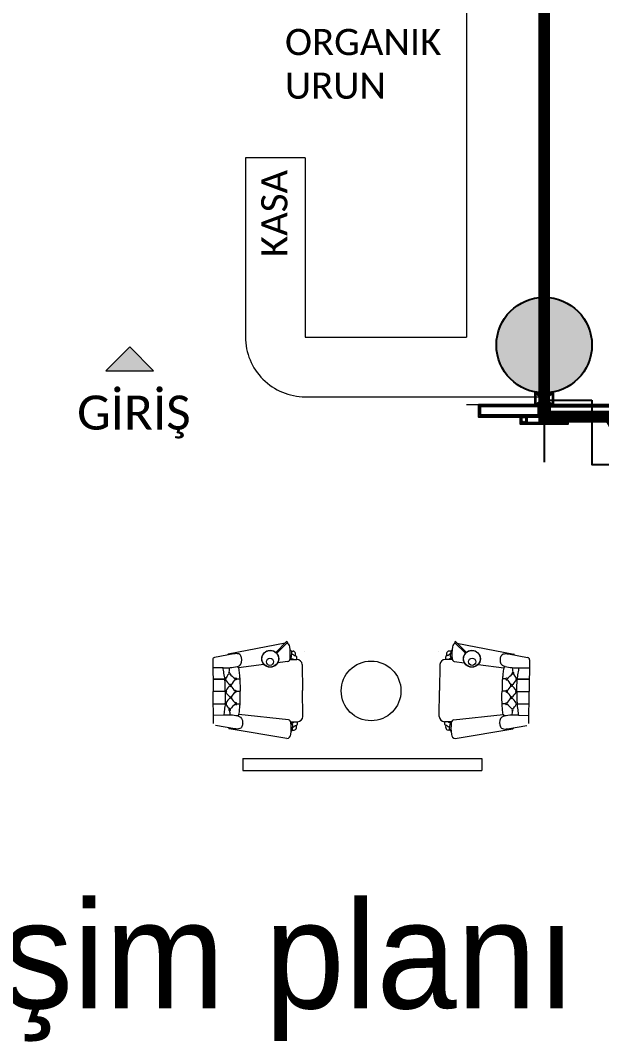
# Model space of a CAD drawing. Header units: centimetres. Extents: x -72470 to -43129, y -18750 to -16337.
# Drawn here: x -61541 to -61055, y -18642 to -17788 of the extents above; entities that cross this region are included whole.
import ezdxf

# ---------------------------------------------------------------- set-up
doc = ezdxf.new("R2010")
doc.units = ezdxf.units.CM
doc.header["$MEASUREMENT"] = 0
for name, pattern in [('CENTERX2', [4, 2.5, -0.5, 0.5, -0.5]), ('DUZ', [0]), ('HIDDEN', [9.525, 6.35, -3.175])]:
    doc.linetypes.add(name, pattern=pattern)
doc.layers.get('0').update_dxf_attribs({"linetype": 'DUZ', "lineweight": 0})
doc.layers.add('11-021_3001-BLOK_B_ZEMIN_KAT$0$2DALANNET', color=1, linetype='Continuous', plot=False)
for name, color, linetype in [('11-021_500-BLOK B-str_zemin_kat$0$2DKOLON', 4, 'Continuous'), ('11-021_500-BLOK B-str_zemin_kat$0$2DTARAMA1', 253, 'Continuous'), ('3XKO_0.10mm', 22, 'Continuous'), ('3XKO_DIMS_20', 6, 'Continuous'), ('3XKO_FINISH', 52, 'Continuous'), ('3XKO_GLASS', 161, 'Continuous'), ('3XKO_GRID', 253, 'CENTERX2'), ('3XKO_HATCH', 253, 'Continuous'), ('3XKO_METAL', 6, 'Continuous'), ('AREA_JLL', 242, 'Continuous')]:
    doc.layers.add(name, color=color, linetype=linetype)
doc.layers.add('TEFRIS', color=30, linetype='Continuous', lineweight=9)
doc.styles.get("Standard").update_dxf_attribs({"font": 'candara.ttf'})
doc.styles.add('TAKSİM', font='GOTHIC.TTF', dxfattribs={"height": 20})

# ---------------------------------------------------------------- blocks, each defined once
blk = doc.blocks.new('alcipanel tavan pr')
at = {"layer": '3XKO_HATCH'}
h = blk.add_hatch(dxfattribs=at)
h.set_pattern_fill('STEEL', color=256, scale=0.001)
h.set_pattern_definition([(45, (-68.773278, -5.1160166), (-0.00224506403, 0.00224506403), []), (45, (-68.773278, -5.114429), (-0.00224506403, 0.00224506403), [])])
h.paths.add_polyline_path([(0.015, -0.04), (0.015, -0.045), (0.02, -0.045), (0.02, -0.005), (-0.02, -0.005), (-0.02, -0.045), (-0.015, -0.045), (-0.015, -0.04), (-0.01, -0.04), (-0.01, -0.05), (-0.025, -0.05), (-0.025, 0), (0.025, 0), (0.025, -0.05), (0.01, -0.05), (0.01, -0.04)])
at = {"layer": '3XKO_METAL'}
blk.add_lwpolyline([(0.015, -0.04), (0.015, -0.045), (0.02, -0.045), (0.02, -0.005), (-0.02, -0.005), (-0.02, -0.045), (-0.015, -0.045), (-0.015, -0.04), (-0.01, -0.04), (-0.01, -0.05), (-0.025, -0.05), (-0.025, 0), (0.025, 0), (0.025, -0.05), (0.01, -0.05), (0.01, -0.04)], close=True, dxfattribs=at)
blk = doc.blocks.new('bazaar cumba')
at = {"layer": '3XKO_HATCH'}
h = blk.add_hatch(dxfattribs=at)
h.set_pattern_fill('DOLMIT', color=256, scale=0.0017, angle=90)
h.set_pattern_definition([(90, (-3.15812, 0.36), (-0.010795, -2e-15), []), (135, (-3.15812, 0.36), (-0.02159, -0.02159), [0.015266, -0.030533])])
h.paths.add_polyline_path([(-3.1881, 0.34), (-3.1881, 0.382), (-3.1681, 0.382), (-3.1681, 0.398), (-3.1881, 0.398), (-3.1881, 0.44), (-3.1281, 0.44), (-3.1281, 0.398), (-3.1481, 0.398), (-3.1481, 0.382), (-3.1281, 0.382), (-3.1281, 0.34)])
h = blk.add_hatch(dxfattribs=at)
h.set_pattern_fill('DOLMIT', color=256, scale=0.0017, angle=90)
h.set_pattern_definition([(90, (-2.19188, 0.36), (-0.010795, -2e-15), []), (135, (-2.19188, 0.36), (-0.02159, -0.02159), [0.015266, -0.030533])])
h.paths.add_polyline_path([(-2.2219, 0.34), (-2.2219, 0.382), (-2.2019, 0.382), (-2.2019, 0.398), (-2.2219, 0.398), (-2.2219, 0.44), (-2.1619, 0.44), (-2.1619, 0.398), (-2.1819, 0.398), (-2.1819, 0.382), (-2.1619, 0.382), (-2.1619, 0.34)])
h = blk.add_hatch(dxfattribs=at)
h.set_pattern_fill('DOLMIT', color=256, scale=0.0017, angle=150)
h.set_pattern_definition([(150, (-3.550718, -0.048038), (-0.0053975, -0.0093487), []), (195, (-3.550718, -0.04804), (0.0079025, -0.0294925), [0.015266, -0.030533])])
h.paths.add_polyline_path([(-3.5334, -0.058), (-3.62, -0.008), (-3.6, 0.0266), (-3.5636, 0.0056), (-3.5736, -0.0117), (-3.5598, -0.0197), (-3.5498, -0.0024), (-3.5134, -0.0234)])
h = blk.add_hatch(dxfattribs=at)
h.set_pattern_fill('DOLMIT', color=256, scale=0.0017, angle=150)
h.set_pattern_definition([(150, (-4.097598, -0.048038), (-0.0053975, -0.009348744), []), (195, (-4.097598, -0.04804), (0.0079025, -0.02949247), [0.01526644, -0.03053287])])
h.paths.add_polyline_path([(-1.8166, -0.058), (-1.73, -0.008), (-1.75, 0.0266), (-1.7864, 0.0056), (-1.7764, -0.0117), (-1.7902, -0.0197), (-1.8002, -0.0024), (-1.8366, -0.0234)])
at = {"layer": '3XKO_0.10mm'}
for points in [[(-3.1881, 0.34), (-3.1881, 0.382), (-3.1681, 0.382), (-3.1681, 0.398), (-3.1881, 0.398), (-3.1881, 0.44), (-3.1281, 0.44), (-3.1281, 0.398), (-3.1481, 0.398), (-3.1481, 0.382), (-3.1281, 0.382), (-3.1281, 0.34)], [(-2.2219, 0.34), (-2.2219, 0.382), (-2.2019, 0.382), (-2.2019, 0.398), (-2.2219, 0.398), (-2.2219, 0.44), (-2.1619, 0.44), (-2.1619, 0.398), (-2.1819, 0.398), (-2.1819, 0.382), (-2.1619, 0.382), (-2.1619, 0.34)], [(-3.5334, -0.058), (-3.62, -0.008), (-3.6, 0.0266), (-3.5636, 0.0056), (-3.5736, -0.0117), (-3.5598, -0.0197), (-3.5498, -0.0024), (-3.5134, -0.0234)], [(-1.8166, -0.058), (-1.73, -0.008), (-1.75, 0.0266), (-1.7864, 0.0056), (-1.7764, -0.0117), (-1.7902, -0.0197), (-1.8002, -0.0024), (-1.8366, -0.0234)]]:
    blk.add_lwpolyline(points, close=True, dxfattribs=at)
at = {"layer": '3XKO_FINISH'}
blk.add_lwpolyline([(-4.15, -0.16), (-3.5923, -0.16), (-3.3613, 0.24, -0.267949), (-3.1881, 0.34), (-2.1619, 0.34, -0.267949), (-1.9887, 0.24), (-1.7577, -0.16), (-1.65, -0.16), (-1.65, -0.06), (-1.7, -0.06), (-1.9021, 0.29, 0.267949), (-2.1619, 0.44), (-3.1881, 0.44, 0.267949), (-3.4479, 0.29), (-3.65, -0.06), (-4.15, -0.06)], format="xyb", dxfattribs=at)
for points in [[(-4.2, 0), (-4, 0), (-4, -0.06), (-4.01, -0.06), (-4.01, -0.01), (-4.2, -0.01)], [(0, -0.01), (-0.19, -0.01), (-0.19, -0.06), (-0.2, -0.06), (-0.2, 0), (0, 0)], [(-4.15, -0.075), (-3.6413, -0.075), (-3.607, -0.0155)], [(-4.15, -0.145), (-3.6009, -0.145), (-3.5464, -0.0505)], [(-1.8036, -0.0505), (-1.7491, -0.145), (-1.665, -0.145), (-1.665, -0.075), (-1.7087, -0.075), (-1.743, -0.0155)], [(-0.05, -0.16), (-0.55, -0.16), (-0.55, -0.06), (-0.05, -0.06)], [(-0.05, -0.145), (-0.535, -0.145), (-0.535, -0.075), (-0.05, -0.075)]]:
    blk.add_lwpolyline(points, dxfattribs=at)
at = {"layer": '3XKO_GLASS', "linetype": 'HIDDEN'}
for p, q in [((0, -0.06), (-4.2, -0.06)), ((0, -0.16), (-4.2, -0.16))]:
    blk.add_line(p, q, dxfattribs=at)
at = {"layer": '3XKO_GLASS'}
for points in [[(-3.5736, -0.0117), (-3.5667, -0.0157), (-3.4046, 0.265, -0.267949), (-3.1881, 0.39), (-3.1681, 0.39), (-3.1681, 0.398), (-3.1881, 0.398, 0.267949), (-3.4116, 0.269)], [(-3.5667, -0.0157), (-3.5598, -0.0197), (-3.3977, 0.261, -0.267949), (-3.1881, 0.382), (-3.1681, 0.382), (-3.1681, 0.39), (-3.1881, 0.39, 0.267949), (-3.4046, 0.265)], [(-1.9454, 0.265), (-1.7833, -0.0157), (-1.7764, -0.0117), (-1.9384, 0.269, 0.267949), (-2.1619, 0.398), (-2.1819, 0.398), (-2.1819, 0.39), (-2.1619, 0.39, -0.267949)], [(-1.9523, 0.261), (-1.7902, -0.0197), (-1.7833, -0.0157), (-1.9454, 0.265, 0.267949), (-2.1619, 0.39), (-2.1819, 0.39), (-2.1819, 0.382), (-2.1619, 0.382, -0.267949)]]:
    blk.add_lwpolyline(points, format="xyb", close=True, dxfattribs=at)
for points in [[(-3.1481, 0.39), (-2.2019, 0.39), (-2.2019, 0.398), (-3.1481, 0.398)], [(-3.1481, 0.382), (-2.2019, 0.382), (-2.2019, 0.39), (-3.1481, 0.39)]]:
    blk.add_lwpolyline(points, close=True, dxfattribs=at)
blk.add_lwpolyline([(-0.55, -0.06), (-0.55, -1.16), (-0.575, -1.16), (-0.575, -0.06), (-0.55, -0.06)], dxfattribs=at)
blk.add_arc((-0.55, -0.06), 1.1, 180, 270, dxfattribs=at)
at = {"layer": '3XKO_GRID'}
for p, q in [((-4.2, -1.4983), (-4.2, 0.3212)), ((0, -1.4983), (0, 0.3212))]:
    blk.add_line(p, q, dxfattribs=at)
at = {"rotation": 180}
blk.add_blockref('alcipanel tavan pr', (-4.03, -0.06), dxfattribs=at)
at = {"xscale": -1, "rotation": 180}
blk.add_blockref('alcipanel tavan pr', (-0.17, -0.06), dxfattribs=at)

msp = doc.modelspace()

# ---------------------------------------------------------------- hatches: boundary and pattern name
at = {"layer": '11-021_500-BLOK B-str_zemin_kat$0$2DTARAMA1'}
h = msp.add_hatch(dxfattribs=at)
h.set_pattern_fill('ANSI33', color=256, scale=100)
h.set_pattern_definition([(45, (-421164.15, -192690.207), (-17.6776695, 17.6776695), []), (45, (-421146.472, -192690.207), (-17.6776695, 17.6776695), [12.5, -6.25])])
edge = h.paths.add_edge_path()
edge.add_arc((-61102.81, -17219.44), 40, 0, 360)
edge = h.paths.add_edge_path()
edge.add_arc((-61942.81, -17219.44), 40, 0, 360)
edge = h.paths.add_edge_path()
edge.add_arc((-62782.81, -17219.44), 40, 0, 360)
edge = h.paths.add_edge_path()
edge.add_arc((-63622.81, -17219.44), 40, 0, 360)
h.paths.add_polyline_path([(-62490.34, -17053.77), (-62316.58, -17053.77), (-62316.58, -17007.82), (-62490.34, -17007.82)], flags=9)
h.paths.add_polyline_path([(-61637.13, -17053.8), (-61463.37, -17053.8), (-61463.37, -17007.82), (-61637.13, -17007.82)], flags=9)
h.paths.add_polyline_path([(-63330.35, -17053.8), (-63175.23, -17053.8), (-63175.23, -17007.82), (-63330.35, -17007.82)], flags=9)
edge = h.paths.add_edge_path()
edge.add_arc((-64462.81, -17219.44), 40, 0, 360)
edge = h.paths.add_edge_path()
edge.add_arc((-62782.81, -18059.44), 40, 0, 360)
edge = h.paths.add_edge_path()
edge.add_arc((-61942.81, -18059.44), 40, 0, 360)
edge = h.paths.add_edge_path()
edge.add_arc((-61102.81, -18059.44), 40, 0, 360)
at = {"layer": 'TEFRIS', "linetype": 'Continuous'}
h = msp.add_hatch(color=0, dxfattribs=at)
h.dxf.hatch_style = 1
h.set_gradient(color1=(255, 0, 0), color2=(255, 255, 0), tint=1)
h.paths.add_polyline_path([(-61449.73, -18060.94), (-61469.73, -18080.94), (-61429.73, -18080.94)])

# ---------------------------------------------------------------- linework, layer by layer
at = {"layer": '11-021_3001-BLOK_B_ZEMIN_KAT$0$2DALANNET'}
msp.add_lwpolyline([(-61062.81, -18105.53), (-61062.81, -18159.44), (-60682.81, -18159.44), (-60682.81, -16769.44), (-61102.81, -16769.44), (-61102.81, -18105.53)], close=True, dxfattribs=at)
at = {"layer": '11-021_500-BLOK B-str_zemin_kat$0$2DKOLON', "linetype": 'Continuous'}
msp.add_circle((-61102.81, -18059.44), 40, dxfattribs=at)
at = {"layer": '3XKO_FINISH'}
for points in [[(-61107.81, -18109.44), (-61157.81, -18109.44), (-61157.81, -18119.44), (-61107.81, -18119.44)], [(-61107.81, -18110.94), (-61156.31, -18110.94), (-61156.31, -18117.94), (-61107.81, -18117.94)], [(-61102.81, -18124.44), (-61121.81, -18124.44), (-61121.81, -18119.44), (-61122.81, -18119.44), (-61122.81, -18125.44), (-61102.81, -18125.44)]]:
    msp.add_lwpolyline(points, dxfattribs=at)
at = {"layer": '3XKO_GRID'}
msp.add_line((-61102.81, -17975.61), (-61102.81, -18157.56), dxfattribs=at)
at = {"layer": '3XKO_METAL'}
for points in [[(-61110.31, -18099.44), (-61095.31, -18099.44), (-61095.31, -18109.44), (-61110.31, -18109.44)], [(-61095.71, -18109.04), (-61109.91, -18109.04), (-61109.91, -18099.84), (-61095.71, -18099.84)], [(-61107.81, -18119.44), (-61097.81, -18119.44), (-61097.81, -18109.44), (-61107.81, -18109.44)], [(-61098.61, -18110.24), (-61107.01, -18110.24), (-61107.01, -18118.64), (-61098.61, -18118.64)]]:
    msp.add_lwpolyline(points, close=True, dxfattribs=at)
for points in [[(-61109.91, -18099.84), (-61095.71, -18109.04)], [(-61095.71, -18099.84), (-61109.91, -18109.04)]]:
    msp.add_lwpolyline(points, dxfattribs=at)
at = {"layer": 'AREA_JLL', "color": 7, "const_width": 10}
msp.add_lwpolyline([(-61102.81, -16769.44), (-60690.31, -16769.44), (-60682.81, -16769.44), (-60682.81, -18119.44), (-60852.81, -18119.44), (-60873.02, -18154.44, -0.267949), (-60899, -18169.44), (-61001.62, -18169.44, -0.26795), (-61027.61, -18154.44), (-61047.81, -18119.44), (-61102.81, -18119.44)], format="xyb", close=True, dxfattribs=at)
at = {"layer": 'TEFRIS', "color": 0, "linetype": 'Continuous'}
for p, q in [((-61167.81, -17520.94), (-61167.81, -18052.7)), ((-61302.81, -17902.7), (-61352.81, -17902.7)), ((-61302.81, -17902.7), (-61302.81, -18052.7)), ((-61302.81, -18052.7), (-61167.81, -18052.7)), ((-61102.81, -18052.7), (-61102.81, -18102.7)), ((-61107.81, -18109.44), (-61167.81, -18109.44)), ((-61319.54, -18308.77), (-61367.23, -18318.04)), ((-61327.43, -18316.66), (-61318.64, -18307.87)), ((-61326.68, -18317.41), (-61317.89, -18308.63)), ((-61317.66, -18308.23), (-61317.64, -18309.2)), ((-61177.71, -18308.23), (-61177.73, -18309.2)), ((-61168.69, -18317.41), (-61177.48, -18308.63)), ((-61167.94, -18316.66), (-61176.73, -18307.87)), ((-61175.83, -18308.77), (-61128.14, -18318.04)), ((-61362.6, -18317.94), (-61378.73, -18320.97)), ((-61367.45, -18318.65), (-61367.45, -18318.3)), ((-61314.5, -18315.59), (-61312.97, -18315.58)), ((-61314.5, -18315.59), (-61312.97, -18315.58)), ((-61303.7, -18316.01), (-61303.73, -18315.99)), ((-61303.73, -18315.99), (-61303.7, -18316.01)), ((-61191.67, -18316.01), (-61191.64, -18315.99)), ((-61191.64, -18315.99), (-61191.67, -18316.01)), ((-61180.87, -18315.59), (-61182.4, -18315.58)), ((-61180.87, -18315.59), (-61182.4, -18315.58)), ((-61132.77, -18317.94), (-61116.64, -18320.97)), ((-61127.92, -18318.65), (-61127.92, -18318.3)), ((-61380.25, -18322.75), (-61379.96, -18349.45)), ((-61371.55, -18329.46), (-61380.2, -18329.57)), ((-61337.43, -18326.63), (-61358.72, -18329.63)), ((-61317.31, -18324.25), (-61325.87, -18325.26)), ((-61317.31, -18324.25), (-61325.77, -18325.25)), ((-61315.62, -18322.57), (-61309.73, -18322.5)), ((-61315.62, -18322.57), (-61309.73, -18322.5)), ((-61305.23, -18326.81), (-61304.96, -18348.53)), ((-61305.23, -18326.81), (-61304.96, -18348.53)), ((-61190.14, -18326.81), (-61190.41, -18348.53)), ((-61190.14, -18326.81), (-61190.41, -18348.53)), ((-61179.75, -18322.57), (-61185.64, -18322.5)), ((-61179.75, -18322.57), (-61185.64, -18322.5)), ((-61178.06, -18324.25), (-61169.5, -18325.26)), ((-61178.06, -18324.25), (-61169.6, -18325.25)), ((-61157.94, -18326.63), (-61136.65, -18329.63)), ((-61123.82, -18329.46), (-61115.17, -18329.57)), ((-61115.12, -18322.75), (-61115.41, -18349.45)), ((-61380.09, -18339.06), (-61370.11, -18338.94)), ((-61370.12, -18338.94), (-61380.09, -18339.06)), ((-61360.52, -18338.82), (-61357.6, -18338.78)), ((-61134.85, -18338.82), (-61137.77, -18338.78)), ((-61115.28, -18339.06), (-61125.26, -18338.94)), ((-61125.25, -18338.94), (-61115.28, -18339.06)), ((-61369.75, -18349.32), (-61379.96, -18349.45)), ((-61369.75, -18349.32), (-61379.96, -18349.45)), ((-61369.75, -18349.32), (-61379.96, -18349.45)), ((-61369.75, -18349.32), (-61379.96, -18349.45)), ((-61369.75, -18349.32), (-61379.96, -18349.45)), ((-61369.75, -18349.32), (-61379.96, -18349.45)), ((-61369.75, -18349.32), (-61379.96, -18349.45)), ((-61369.75, -18349.32), (-61379.96, -18349.45)), ((-61369.75, -18349.32), (-61379.96, -18349.45)), ((-61369.75, -18349.32), (-61379.96, -18349.45)), ((-61369.75, -18349.32), (-61379.96, -18349.45)), ((-61369.75, -18349.32), (-61379.96, -18349.45)), ((-61369.75, -18349.32), (-61379.96, -18349.45)), ((-61369.75, -18349.32), (-61379.96, -18349.45)), ((-61369.75, -18349.32), (-61379.96, -18349.45)), ((-61369.75, -18349.32), (-61379.96, -18349.45)), ((-61379.6, -18376.14), (-61379.96, -18349.45)), ((-61360.64, -18349.21), (-61357.28, -18349.17)), ((-61360.64, -18349.21), (-61357.28, -18349.17)), ((-61360.64, -18349.21), (-61357.28, -18349.17)), ((-61360.64, -18349.21), (-61357.28, -18349.17)), ((-61304.7, -18370.24), (-61304.96, -18348.53)), ((-61304.7, -18370.24), (-61304.96, -18348.53)), ((-61190.67, -18370.24), (-61190.41, -18348.53)), ((-61190.67, -18370.24), (-61190.41, -18348.53)), ((-61134.73, -18349.21), (-61138.09, -18349.17)), ((-61134.73, -18349.21), (-61138.09, -18349.17)), ((-61134.73, -18349.21), (-61138.09, -18349.17)), ((-61134.73, -18349.21), (-61138.09, -18349.17)), ((-61125.62, -18349.32), (-61115.41, -18349.45)), ((-61125.62, -18349.32), (-61115.41, -18349.45)), ((-61125.62, -18349.32), (-61115.41, -18349.45)), ((-61125.62, -18349.32), (-61115.41, -18349.45)), ((-61125.62, -18349.32), (-61115.41, -18349.45)), ((-61125.62, -18349.32), (-61115.41, -18349.45)), ((-61125.62, -18349.32), (-61115.41, -18349.45)), ((-61125.62, -18349.32), (-61115.41, -18349.45)), ((-61125.62, -18349.32), (-61115.41, -18349.45)), ((-61125.62, -18349.32), (-61115.41, -18349.45)), ((-61125.62, -18349.32), (-61115.41, -18349.45)), ((-61125.62, -18349.32), (-61115.41, -18349.45)), ((-61125.62, -18349.32), (-61115.41, -18349.45)), ((-61125.62, -18349.32), (-61115.41, -18349.45)), ((-61125.62, -18349.32), (-61115.41, -18349.45)), ((-61125.62, -18349.32), (-61115.41, -18349.45)), ((-61115.77, -18376.14), (-61115.41, -18349.45)), ((-61379.83, -18359.83), (-61369.85, -18359.71)), ((-61369.86, -18359.71), (-61379.83, -18359.83)), ((-61367.81, -18363.46), (-61367.77, -18363.46)), ((-61367.77, -18363.46), (-61367.81, -18363.46)), ((-61360.27, -18359.59), (-61357.35, -18359.56)), ((-61135.1, -18359.59), (-61138.02, -18359.56)), ((-61127.56, -18363.46), (-61127.6, -18363.46)), ((-61127.6, -18363.46), (-61127.56, -18363.46)), ((-61115.54, -18359.83), (-61125.52, -18359.71)), ((-61125.51, -18359.71), (-61115.54, -18359.83)), ((-61371.06, -18369.22), (-61379.71, -18369.32)), ((-61316.71, -18373.1), (-61358.24, -18368.74)), ((-61178.66, -18373.1), (-61137.13, -18368.74)), ((-61124.31, -18369.22), (-61115.66, -18369.32)), ((-61361.83, -18380.52), (-61378.03, -18377.88)), ((-61366.69, -18379.93), (-61366.69, -18380.28)), ((-61318.15, -18388.69), (-61366.46, -18380.54)), ((-61354.57, -18376.5), (-61354.55, -18376.47)), ((-61354.55, -18376.47), (-61354.57, -18376.5)), ((-61314.98, -18374.73), (-61309.09, -18374.66)), ((-61180.39, -18374.73), (-61186.28, -18374.66)), ((-61177.22, -18388.69), (-61128.91, -18380.54)), ((-61140.8, -18376.5), (-61140.82, -18376.47)), ((-61140.82, -18376.47), (-61140.8, -18376.5)), ((-61133.54, -18380.52), (-61117.34, -18377.88)), ((-61128.68, -18379.93), (-61128.68, -18380.28)), ((-61313.69, -18381.68), (-61312.16, -18381.66)), ((-61181.68, -18381.68), (-61183.21, -18381.66)), ((-61354.91, -18405.44), (-61154.91, -18405.44)), ((-61354.91, -18405.44), (-61354.91, -18415.44)), ((-61154.91, -18405.44), (-61154.91, -18415.44)), ((-61354.91, -18415.44), (-61154.91, -18415.44))]:
    msp.add_line(p, q, dxfattribs=at)
msp.add_lwpolyline([(-61352.81, -17902.7), (-61352.81, -18052.7, 0.414214), (-61302.81, -18102.7), (-61102.81, -18102.7)], format="xyb", dxfattribs=at)
for points in [[(-61469.73, -18080.94), (-61429.73, -18080.94), (-61449.73, -18060.94)], [(-61469.73, -18080.94), (-61449.73, -18060.94)]]:
    msp.add_lwpolyline(points, dxfattribs=at)
msp.add_lwpolyline([(-61449.73, -18060.94), (-61469.73, -18080.94), (-61429.73, -18080.94)], close=True, dxfattribs=at)
for centre, radius in [((-61332.07, -18321.96), 7.11), ((-61332.07, -18321.96), 6.93), ((-61332.3, -18324.46), 3), ((-61163.29, -18321.96), 7.11), ((-61163.29, -18321.96), 6.93), ((-61163.07, -18324.46), 3), ((-61247.68, -18348.85), 25)]:
    msp.add_circle(centre, radius, dxfattribs=at)
for centre, radius, start, end in [((-61318.26, -18308.24), 0.61, 287.55582, 165.39401), ((-61318.26, -18308.25), 0.533, 314.96623, 134.96623), ((-61319.62, -18312.54), 3.88, 9.29113, 68.36442), ((-61361.93, -18318.66), 46.62, 355.95888, 8.31939), ((-61361.93, -18318.66), 46.62, 355.95888, 8.31939), ((-61133.44, -18318.66), 46.62, 171.68061, 184.04112), ((-61133.44, -18318.66), 46.62, 171.68061, 184.04112), ((-61175.75, -18312.54), 3.88, 111.63558, 170.70887), ((-61177.1, -18308.24), 0.61, 14.60599, 252.44418), ((-61177.1, -18308.25), 0.533, 45.03377, 225.03377), ((-61378.47, -18322.73), 1.78, 98.32645, 180.63043), ((-61367.18, -18318.3), 0.267, 100.13307, 180.70426), ((-61313.06, -18317.75), 2.17, 11.90328, 87.58154), ((-61313.06, -18317.75), 2.17, 11.90328, 87.58154), ((-61317.52, -18318.45), 6.68, 351.50225, 9.90627), ((-61317.52, -18318.45), 6.68, 351.50225, 9.90627), ((-61177.85, -18318.45), 6.68, 170.09373, 188.49775), ((-61177.85, -18318.45), 6.68, 170.09373, 188.49775), ((-61182.31, -18317.75), 2.17, 92.41846, 168.09672), ((-61182.31, -18317.75), 2.17, 92.41846, 168.09672), ((-61128.18, -18318.3), 0.267, 359.29574, 79.86693), ((-61116.89, -18322.73), 1.78, 359.36957, 81.67355), ((-61369.45, -18280.5), 49.01, 267.53885, 281.35896), ((-61375.83, -18330.62), 9.77, 345.27465, 7.15942), ((-61369.46, -18339.24), 14.41, 41.80804, 47.86289), ((-61318.57, -18321.28), 3.22, 293.11105, 348.20679), ((-61318.57, -18321.28), 3.22, 293.11105, 348.20679), ((-61310.17, -18327.46), 4.98, 7.54224, 84.93859), ((-61310.17, -18327.46), 4.98, 7.54224, 84.93859), ((-61185.2, -18327.46), 4.98, 95.06141, 172.45776), ((-61185.2, -18327.46), 4.98, 95.06141, 172.45776), ((-61176.8, -18321.28), 3.22, 191.79321, 246.88895), ((-61176.8, -18321.28), 3.22, 191.79321, 246.88895), ((-61125.91, -18339.24), 14.41, 132.13711, 138.19196), ((-61125.92, -18280.5), 49.01, 258.64104, 272.46115), ((-61119.54, -18330.62), 9.77, 172.84058, 194.72535), ((-61356.47, -18345.04), 14.52, 134.70451, 152.29572), ((-61349.67, -18320.96), 21.15, 219.44738, 236.18781), ((-61145.69, -18320.96), 21.15, 303.81219, 320.55262), ((-61138.9, -18345.04), 14.52, 27.70428, 45.29549), ((-61356.63, -18332.51), 14.52, 209.1128, 231.35421), ((-61356.5, -18355.58), 14.37, 129.74283, 150.76477), ((-61331.85, -18364.7), 39.08, 139.18455, 147.58988), ((-61345.33, -18332.66), 22.87, 211.47267, 224.90472), ((-61163.52, -18364.7), 39.08, 32.41012, 40.81545), ((-61150.04, -18332.66), 22.87, 315.09528, 328.52733), ((-61138.74, -18332.51), 14.52, 308.64579, 330.8872), ((-61138.87, -18355.58), 14.37, 29.23523, 50.25717), ((-61356.22, -18365.81), 14.52, 130.05431, 152.29572), ((-61356.5, -18342.71), 14.52, 210.44224, 231.35421), ((-61356.66, -18342.74), 14.37, 210.64374, 231.66569), ((-61344.67, -18365.47), 23.12, 136.77549, 150.13554), ((-61344.93, -18365.38), 22.87, 136.5038, 149.93585), ((-61332.24, -18333.01), 39.08, 213.81864, 222.22397), ((-61163.13, -18333.01), 39.08, 317.77603, 326.18136), ((-61150.7, -18365.47), 23.12, 29.86446, 43.22451), ((-61150.44, -18365.38), 22.87, 30.06415, 43.4962), ((-61139.15, -18365.81), 14.52, 27.70428, 49.94569), ((-61138.87, -18342.71), 14.52, 308.64579, 329.55776), ((-61138.71, -18342.74), 14.37, 308.33431, 329.35626), ((-61356.37, -18353.28), 14.52, 209.1128, 226.704), ((-61348.98, -18377.18), 21.15, 125.22071, 141.96114), ((-61146.39, -18377.18), 21.15, 38.03886, 54.77929), ((-61139, -18353.28), 14.52, 313.296, 330.8872), ((-61367.76, -18418.12), 49.01, 80.04956, 93.86967), ((-61375.37, -18368.17), 9.77, 354.2491, 16.13386), ((-61369.21, -18359.4), 14.41, 313.54563, 319.60047), ((-61309.65, -18369.71), 4.98, 276.46992, 353.86628), ((-61185.72, -18369.71), 4.98, 186.13372, 263.53008), ((-61126.16, -18359.4), 14.41, 220.39953, 226.45437), ((-61127.61, -18418.12), 49.01, 86.13033, 99.95044), ((-61120, -18368.17), 9.77, 163.86614, 185.7509), ((-61366.42, -18380.27), 0.267, 180.70426, 261.27545), ((-61317.9, -18376.09), 3.22, 13.20172, 68.29747), ((-61361.18, -18379.79), 46.62, 353.08913, 5.44964), ((-61312.3, -18379.49), 2.17, 273.82698, 349.50523), ((-61316.78, -18378.9), 6.68, 351.50225, 9.90627), ((-61178.59, -18378.9), 6.68, 170.09373, 188.49775), ((-61183.06, -18379.49), 2.17, 190.49477, 266.17302), ((-61134.19, -18379.79), 46.62, 174.55036, 186.91087), ((-61177.47, -18376.09), 3.22, 111.70253, 166.79828), ((-61128.95, -18380.27), 0.267, 278.72455, 359.29574), ((-61318.73, -18384.86), 3.88, 279.31896, 352.11739), ((-61176.64, -18384.86), 3.88, 187.88261, 260.68104)]:
    msp.add_arc(centre, radius, start, end, dxfattribs=at)
at = {"layer": 'TEFRIS', "color": 0, "linetype": 'Continuous', "extrusion": (0, 0, -1)}
for centre, major_axis in [((-61369.64, -18338.93), (-0.011, 0.891)), ((-61366.42, -18333.98), (-0.011, 0.891)), ((-61134.37, -18338.83), (0.011, 0.891)), ((-61365.25, -18344.18), (-0.011, 0.891)), ((-61130.24, -18354.35), (-0.011, -0.891)), ((-61360.74, -18359.6), (0.011, -0.891)), ((-61129.32, -18364.57), (-0.011, -0.891)), ((-61125.98, -18359.71), (-0.011, -0.891))]:
    msp.add_ellipse(centre, major_axis=major_axis, ratio=0.528462, dxfattribs=at)
at = {"layer": 'TEFRIS', "color": 0, "linetype": 'Continuous'}
for centre, major_axis in [((-61360.99, -18338.83), (-0.011, 0.891)), ((-61128.94, -18333.98), (0.011, 0.891)), ((-61125.72, -18338.93), (0.011, 0.891)), ((-61130.11, -18344.18), (0.011, 0.891)), ((-61365.13, -18354.35), (0.011, -0.891)), ((-61369.39, -18359.71), (0.011, -0.891)), ((-61366.05, -18364.57), (0.011, -0.891)), ((-61134.63, -18359.6), (-0.011, -0.891))]:
    msp.add_ellipse(centre, major_axis=major_axis, ratio=0.528462, dxfattribs=at)
at = {"layer": 'TEFRIS', "color": 0, "linetype": 'Continuous', "extrusion": (0, 0, -1)}
for centre, major_axis in [((-61369.28, -18349.32), (-0.011, 0.891)), ((-61369.28, -18349.32), (-0.011, 0.891)), ((-61361.11, -18349.22), (0.011, -0.891)), ((-61361.11, -18349.22), (0.011, -0.891)), ((-61134.26, -18349.22), (0.011, 0.891)), ((-61134.26, -18349.22), (0.011, 0.891)), ((-61126.09, -18349.32), (-0.011, -0.891)), ((-61126.09, -18349.32), (-0.011, -0.891))]:
    msp.add_ellipse(centre, major_axis=major_axis, ratio=0.528462, start_param=4.712389, end_param=7.853982, dxfattribs=at)
at = {"layer": 'TEFRIS', "color": 0, "linetype": 'Continuous'}
for centre, major_axis in [((-61369.28, -18349.32), (0.011, -0.891)), ((-61369.28, -18349.32), (0.011, -0.891)), ((-61361.11, -18349.22), (-0.011, 0.891)), ((-61361.11, -18349.22), (-0.011, 0.891)), ((-61134.26, -18349.22), (-0.011, -0.891)), ((-61134.26, -18349.22), (-0.011, -0.891)), ((-61126.09, -18349.32), (0.011, 0.891)), ((-61126.09, -18349.32), (0.011, 0.891))]:
    msp.add_ellipse(centre, major_axis=major_axis, ratio=0.528462, start_param=4.712389, end_param=7.853982, dxfattribs=at)
for points in [[(-61359.79, -18328.55), (-61357.63, -18327.63), (-61356.11, -18321.03), (-61357.47, -18318.4), (-61361.52, -18317.75), (-61362.6, -18317.94)], [(-61135.58, -18328.55), (-61137.74, -18327.63), (-61139.26, -18321.03), (-61137.9, -18318.4), (-61133.85, -18317.75), (-61132.77, -18317.94)], [(-61359.29, -18369.84), (-61357.1, -18370.71), (-61355.41, -18377.27), (-61356.71, -18379.94), (-61360.75, -18380.69), (-61361.83, -18380.52)], [(-61136.08, -18369.84), (-61138.27, -18370.71), (-61139.95, -18377.27), (-61138.65, -18379.94), (-61134.62, -18380.69), (-61133.54, -18380.52)]]:
    msp.add_spline(points, degree=3, dxfattribs=at)
for points, knots in [([(-61315.48, -18314.66), (-61315.38, -18314.69), (-61315.02, -18314.83), (-61314.53, -18315.38), (-61314.2, -18316.55), (-61314.17, -18317.46), (-61314.14, -18318.08)], [0.35656, 0.35656, 0.35656, 0.35656, 0.689135, 1.682823, 2.666935, 4.752611, 4.752611, 4.752611, 4.752611]), ([(-61315.48, -18314.66), (-61315.38, -18314.69), (-61315.02, -18314.83), (-61314.53, -18315.38), (-61314.2, -18316.55), (-61314.17, -18317.46), (-61314.14, -18318.08)], [0.35656, 0.35656, 0.35656, 0.35656, 0.689135, 1.682823, 2.666935, 4.752611, 4.752611, 4.752611, 4.752611]), ([(-61315.38, -18321.53), (-61315.29, -18321.5), (-61314.93, -18321.35), (-61314.46, -18320.79), (-61314.17, -18319.61), (-61314.15, -18318.7), (-61314.14, -18318.08)], [0.372389, 0.372389, 0.372389, 0.372389, 0.689135, 1.682823, 2.666935, 4.752611, 4.752611, 4.752611, 4.752611]), ([(-61315.38, -18321.53), (-61315.29, -18321.5), (-61314.93, -18321.35), (-61314.46, -18320.79), (-61314.17, -18319.61), (-61314.15, -18318.7), (-61314.14, -18318.08)], [0.372389, 0.372389, 0.372389, 0.372389, 0.689135, 1.682823, 2.666935, 4.752611, 4.752611, 4.752611, 4.752611]), ([(-61314.14, -18318.08), (-61313.85, -18318.1), (-61313.34, -18318.16), (-61312.71, -18318.64), (-61312.29, -18319.13), (-61311.68, -18319.33), (-61311.25, -18319.38), (-61310.97, -18319.43), (-61310.91, -18319.44)], [0.305843, 0.305843, 0.305843, 0.305843, 1.255346, 2.040427, 2.89202, 3.384438, 4.174918, 4.355007, 4.355007, 4.355007, 4.355007]), ([(-61314.14, -18318.08), (-61313.85, -18318.1), (-61313.34, -18318.16), (-61312.71, -18318.64), (-61312.29, -18319.13), (-61311.68, -18319.33), (-61311.25, -18319.38), (-61310.97, -18319.43), (-61310.91, -18319.44)], [0.305843, 0.305843, 0.305843, 0.305843, 1.255346, 2.040427, 2.89202, 3.384438, 4.174918, 4.355007, 4.355007, 4.355007, 4.355007]), ([(-61310.91, -18319.44), (-61310.79, -18319.48), (-61310.48, -18319.6), (-61310.11, -18320.16), (-61309.97, -18320.99), (-61310.06, -18321.82), (-61310.2, -18322.33), (-61310.27, -18322.51)], [0, 0, 0, 0, 0.427423, 1.095062, 2.135609, 3.247139, 3.888617, 3.888617, 3.888617, 3.888617]), ([(-61310.91, -18319.44), (-61310.79, -18319.48), (-61310.48, -18319.6), (-61310.11, -18320.16), (-61309.97, -18320.99), (-61310.06, -18321.82), (-61310.2, -18322.33), (-61310.27, -18322.51)], [0, 0, 0, 0, 0.427423, 1.095062, 2.135609, 3.247139, 3.888617, 3.888617, 3.888617, 3.888617]), ([(-61184.46, -18319.44), (-61184.58, -18319.48), (-61184.89, -18319.6), (-61185.26, -18320.16), (-61185.4, -18320.99), (-61185.31, -18321.82), (-61185.17, -18322.33), (-61185.1, -18322.51)], [0, 0, 0, 0, 0.427423, 1.095062, 2.135609, 3.247139, 3.888617, 3.888617, 3.888617, 3.888617]), ([(-61184.46, -18319.44), (-61184.58, -18319.48), (-61184.89, -18319.6), (-61185.26, -18320.16), (-61185.4, -18320.99), (-61185.31, -18321.82), (-61185.17, -18322.33), (-61185.1, -18322.51)], [0, 0, 0, 0, 0.427423, 1.095062, 2.135609, 3.247139, 3.888617, 3.888617, 3.888617, 3.888617]), ([(-61181.23, -18318.08), (-61181.52, -18318.1), (-61182.03, -18318.16), (-61182.66, -18318.64), (-61183.07, -18319.13), (-61183.69, -18319.33), (-61184.12, -18319.38), (-61184.4, -18319.43), (-61184.46, -18319.44)], [0.305843, 0.305843, 0.305843, 0.305843, 1.255346, 2.040427, 2.89202, 3.384438, 4.174918, 4.355007, 4.355007, 4.355007, 4.355007]), ([(-61181.23, -18318.08), (-61181.52, -18318.1), (-61182.03, -18318.16), (-61182.66, -18318.64), (-61183.07, -18319.13), (-61183.69, -18319.33), (-61184.12, -18319.38), (-61184.4, -18319.43), (-61184.46, -18319.44)], [0.305843, 0.305843, 0.305843, 0.305843, 1.255346, 2.040427, 2.89202, 3.384438, 4.174918, 4.355007, 4.355007, 4.355007, 4.355007]), ([(-61179.89, -18314.66), (-61179.99, -18314.69), (-61180.35, -18314.83), (-61180.84, -18315.38), (-61181.16, -18316.55), (-61181.2, -18317.46), (-61181.23, -18318.08)], [0.35656, 0.35656, 0.35656, 0.35656, 0.689135, 1.682823, 2.666935, 4.752611, 4.752611, 4.752611, 4.752611]), ([(-61179.89, -18314.66), (-61179.99, -18314.69), (-61180.35, -18314.83), (-61180.84, -18315.38), (-61181.16, -18316.55), (-61181.2, -18317.46), (-61181.23, -18318.08)], [0.35656, 0.35656, 0.35656, 0.35656, 0.689135, 1.682823, 2.666935, 4.752611, 4.752611, 4.752611, 4.752611]), ([(-61179.99, -18321.53), (-61180.08, -18321.5), (-61180.44, -18321.35), (-61180.91, -18320.79), (-61181.2, -18319.61), (-61181.22, -18318.7), (-61181.23, -18318.08)], [0.372389, 0.372389, 0.372389, 0.372389, 0.689135, 1.682823, 2.666935, 4.752611, 4.752611, 4.752611, 4.752611]), ([(-61179.99, -18321.53), (-61180.08, -18321.5), (-61180.44, -18321.35), (-61180.91, -18320.79), (-61181.2, -18319.61), (-61181.22, -18318.7), (-61181.23, -18318.08)], [0.372389, 0.372389, 0.372389, 0.372389, 0.689135, 1.682823, 2.666935, 4.752611, 4.752611, 4.752611, 4.752611]), ([(-61369.75, -18349.32), (-61369.75, -18345.96), (-61369.75, -18341.74), (-61370.48, -18335.8), (-61371.06, -18332.55), (-61371.43, -18330.13), (-61371.55, -18329.46)], [0, 0, 0, 0, 11.31753, 14.215288, 20.189944, 22.471644, 22.471644, 22.471644, 22.471644]), ([(-61358.72, -18329.63), (-61358.53, -18330.46), (-61358.28, -18332.74), (-61357.82, -18336.17), (-61357.32, -18341.84), (-61357.3, -18346.09), (-61357.28, -18349.17)], [7.842946, 7.842946, 7.842946, 7.842946, 10.726144, 15.564237, 19.542398, 29.913928, 29.913928, 29.913928, 29.913928]), ([(-61315.39, -18321.66), (-61314.65, -18321.65), (-61313.7, -18321.74), (-61312.87, -18322.31), (-61312.67, -18322.51), (-61312.64, -18322.54)], [1.067319, 1.067319, 1.067319, 1.067319, 3.490275, 4.275356, 4.417413, 4.417413, 4.417413, 4.417413]), ([(-61315.39, -18321.66), (-61314.65, -18321.65), (-61313.7, -18321.74), (-61312.87, -18322.31), (-61312.67, -18322.51), (-61312.64, -18322.54)], [1.067319, 1.067319, 1.067319, 1.067319, 3.490275, 4.275356, 4.417413, 4.417413, 4.417413, 4.417413]), ([(-61179.98, -18321.66), (-61180.72, -18321.65), (-61181.67, -18321.74), (-61182.5, -18322.31), (-61182.7, -18322.51), (-61182.73, -18322.54)], [1.067319, 1.067319, 1.067319, 1.067319, 3.490275, 4.275356, 4.417413, 4.417413, 4.417413, 4.417413]), ([(-61179.98, -18321.66), (-61180.72, -18321.65), (-61181.67, -18321.74), (-61182.5, -18322.31), (-61182.7, -18322.51), (-61182.73, -18322.54)], [1.067319, 1.067319, 1.067319, 1.067319, 3.490275, 4.275356, 4.417413, 4.417413, 4.417413, 4.417413]), ([(-61136.65, -18329.63), (-61136.83, -18330.46), (-61137.09, -18332.74), (-61137.55, -18336.17), (-61138.05, -18341.84), (-61138.07, -18346.09), (-61138.09, -18349.17)], [7.842946, 7.842946, 7.842946, 7.842946, 10.726144, 15.564237, 19.542398, 29.913928, 29.913928, 29.913928, 29.913928]), ([(-61125.62, -18349.32), (-61125.62, -18345.96), (-61125.62, -18341.74), (-61124.89, -18335.8), (-61124.31, -18332.55), (-61123.94, -18330.13), (-61123.82, -18329.46)], [0, 0, 0, 0, 11.31753, 14.215288, 20.189944, 22.471644, 22.471644, 22.471644, 22.471644]), ([(-61369.75, -18349.32), (-61369.67, -18352.69), (-61369.56, -18356.92), (-61370.15, -18362.89), (-61370.65, -18366.15), (-61370.95, -18368.56), (-61371.06, -18369.22)], [0, 0, 0, 0, 11.358421, 14.256179, 20.230836, 22.470635, 22.470635, 22.470635, 22.470635]), ([(-61358.23, -18368.74), (-61358.07, -18367.91), (-61357.87, -18365.65), (-61357.5, -18362.21), (-61357.14, -18356.52), (-61357.22, -18352.26), (-61357.28, -18349.17)], [7.883801, 7.883801, 7.883801, 7.883801, 10.726144, 15.564237, 19.542398, 29.954825, 29.954825, 29.954825, 29.954825]), ([(-61137.14, -18368.74), (-61137.3, -18367.91), (-61137.49, -18365.65), (-61137.87, -18362.21), (-61138.23, -18356.52), (-61138.15, -18352.26), (-61138.09, -18349.17)], [7.883801, 7.883801, 7.883801, 7.883801, 10.726144, 15.564237, 19.542398, 29.954825, 29.954825, 29.954825, 29.954825]), ([(-61125.62, -18349.32), (-61125.7, -18352.69), (-61125.81, -18356.92), (-61125.22, -18362.89), (-61124.72, -18366.15), (-61124.42, -18368.56), (-61124.31, -18369.22)], [0, 0, 0, 0, 11.358421, 14.256179, 20.230836, 22.470635, 22.470635, 22.470635, 22.470635]), ([(-61314.73, -18375.64), (-61313.98, -18375.63), (-61313.03, -18375.52), (-61312.22, -18374.92), (-61312.03, -18374.73), (-61312, -18374.69)], [1.067319, 1.067319, 1.067319, 1.067319, 3.490275, 4.275356, 4.417413, 4.417413, 4.417413, 4.417413]), ([(-61314.71, -18375.77), (-61314.62, -18375.8), (-61314.26, -18375.94), (-61313.78, -18376.49), (-61313.45, -18377.66), (-61313.41, -18378.57), (-61313.39, -18379.19)], [0.372389, 0.372389, 0.372389, 0.372389, 0.689135, 1.682823, 2.666935, 4.752611, 4.752611, 4.752611, 4.752611]), ([(-61314.64, -18382.64), (-61314.55, -18382.61), (-61314.19, -18382.46), (-61313.71, -18381.9), (-61313.42, -18380.72), (-61313.4, -18379.81), (-61313.39, -18379.19)], [0.35656, 0.35656, 0.35656, 0.35656, 0.689135, 1.682823, 2.666935, 4.752611, 4.752611, 4.752611, 4.752611]), ([(-61313.39, -18379.19), (-61313.1, -18379.17), (-61312.59, -18379.09), (-61311.98, -18378.59), (-61311.57, -18378.09), (-61310.96, -18377.87), (-61310.53, -18377.82), (-61310.25, -18377.76), (-61310.2, -18377.75)], [0.305843, 0.305843, 0.305843, 0.305843, 1.255346, 2.040427, 2.89202, 3.384438, 4.174918, 4.355007, 4.355007, 4.355007, 4.355007]), ([(-61310.2, -18377.75), (-61310.08, -18377.7), (-61309.77, -18377.58), (-61309.41, -18377.01), (-61309.29, -18376.17), (-61309.41, -18375.35), (-61309.55, -18374.84), (-61309.63, -18374.67)], [0, 0, 0, 0, 0.427423, 1.095062, 2.135609, 3.247139, 3.888617, 3.888617, 3.888617, 3.888617]), ([(-61185.17, -18377.75), (-61185.29, -18377.7), (-61185.6, -18377.58), (-61185.96, -18377.01), (-61186.08, -18376.17), (-61185.96, -18375.35), (-61185.82, -18374.84), (-61185.74, -18374.67)], [0, 0, 0, 0, 0.427423, 1.095062, 2.135609, 3.247139, 3.888617, 3.888617, 3.888617, 3.888617]), ([(-61181.98, -18379.19), (-61182.27, -18379.17), (-61182.78, -18379.09), (-61183.39, -18378.59), (-61183.8, -18378.09), (-61184.41, -18377.87), (-61184.84, -18377.82), (-61185.12, -18377.76), (-61185.17, -18377.75)], [0.305843, 0.305843, 0.305843, 0.305843, 1.255346, 2.040427, 2.89202, 3.384438, 4.174918, 4.355007, 4.355007, 4.355007, 4.355007]), ([(-61180.64, -18375.64), (-61181.39, -18375.63), (-61182.33, -18375.52), (-61183.15, -18374.92), (-61183.34, -18374.73), (-61183.37, -18374.69)], [1.067319, 1.067319, 1.067319, 1.067319, 3.490275, 4.275356, 4.417413, 4.417413, 4.417413, 4.417413]), ([(-61180.66, -18375.77), (-61180.75, -18375.8), (-61181.11, -18375.94), (-61181.59, -18376.49), (-61181.92, -18377.66), (-61181.95, -18378.57), (-61181.98, -18379.19)], [0.372389, 0.372389, 0.372389, 0.372389, 0.689135, 1.682823, 2.666935, 4.752611, 4.752611, 4.752611, 4.752611]), ([(-61180.73, -18382.64), (-61180.82, -18382.61), (-61181.18, -18382.46), (-61181.66, -18381.9), (-61181.95, -18380.72), (-61181.97, -18379.81), (-61181.98, -18379.19)], [0.35656, 0.35656, 0.35656, 0.35656, 0.689135, 1.682823, 2.666935, 4.752611, 4.752611, 4.752611, 4.752611])]:
    msp.add_open_spline(points, degree=3, knots=knots, dxfattribs=at)

# ---------------------------------------------------------------- block references
at = {"xscale": 100, "yscale": 100, "zscale": 100}
msp.add_blockref('alcipanel tavan pr', (-61119.81, -18119.44), dxfattribs=at)
at = {"layer": '3XKO_DIMS_20', "xscale": -100, "yscale": 100, "zscale": 100, "rotation": 180}
msp.add_blockref('bazaar cumba', (-60682.81, -18125.44), dxfattribs=at)

# ---------------------------------------------------------------- texts
at = {"style": 'TAKSİM'}
msp.add_text('mutfak yerleşim planı', height=90, dxfattribs=at).set_placement((-62212.79, -18614.59))
at = {"layer": 'TEFRIS', "color": 0, "linetype": 'Continuous', "attachment_point": 1}
for s, width, insert, char_height in [('ORGANIK URUN  ', 129, (-61319.73, -17794.87), 21.9102), ('GİRİŞ ', 559, (-61493.73, -18101.69), 28.529)]:
    msp.add_mtext_dynamic_manual_height_columns(s, width=width, gutter_width=570.58, heights=[0], dxfattribs=dict(at, insert=insert, char_height=char_height))
at = {"layer": 'TEFRIS', "color": 0, "linetype": 'Continuous', "insert": (-61339.63, -17985.81, -20.64), "char_height": 21.91, "attachment_point": 1, "rotation": 90}
msp.add_mtext_dynamic_manual_height_columns('KASA    ', width=129, gutter_width=570.58, heights=[0], dxfattribs=at)

doc.saveas('drawing.dxf')
